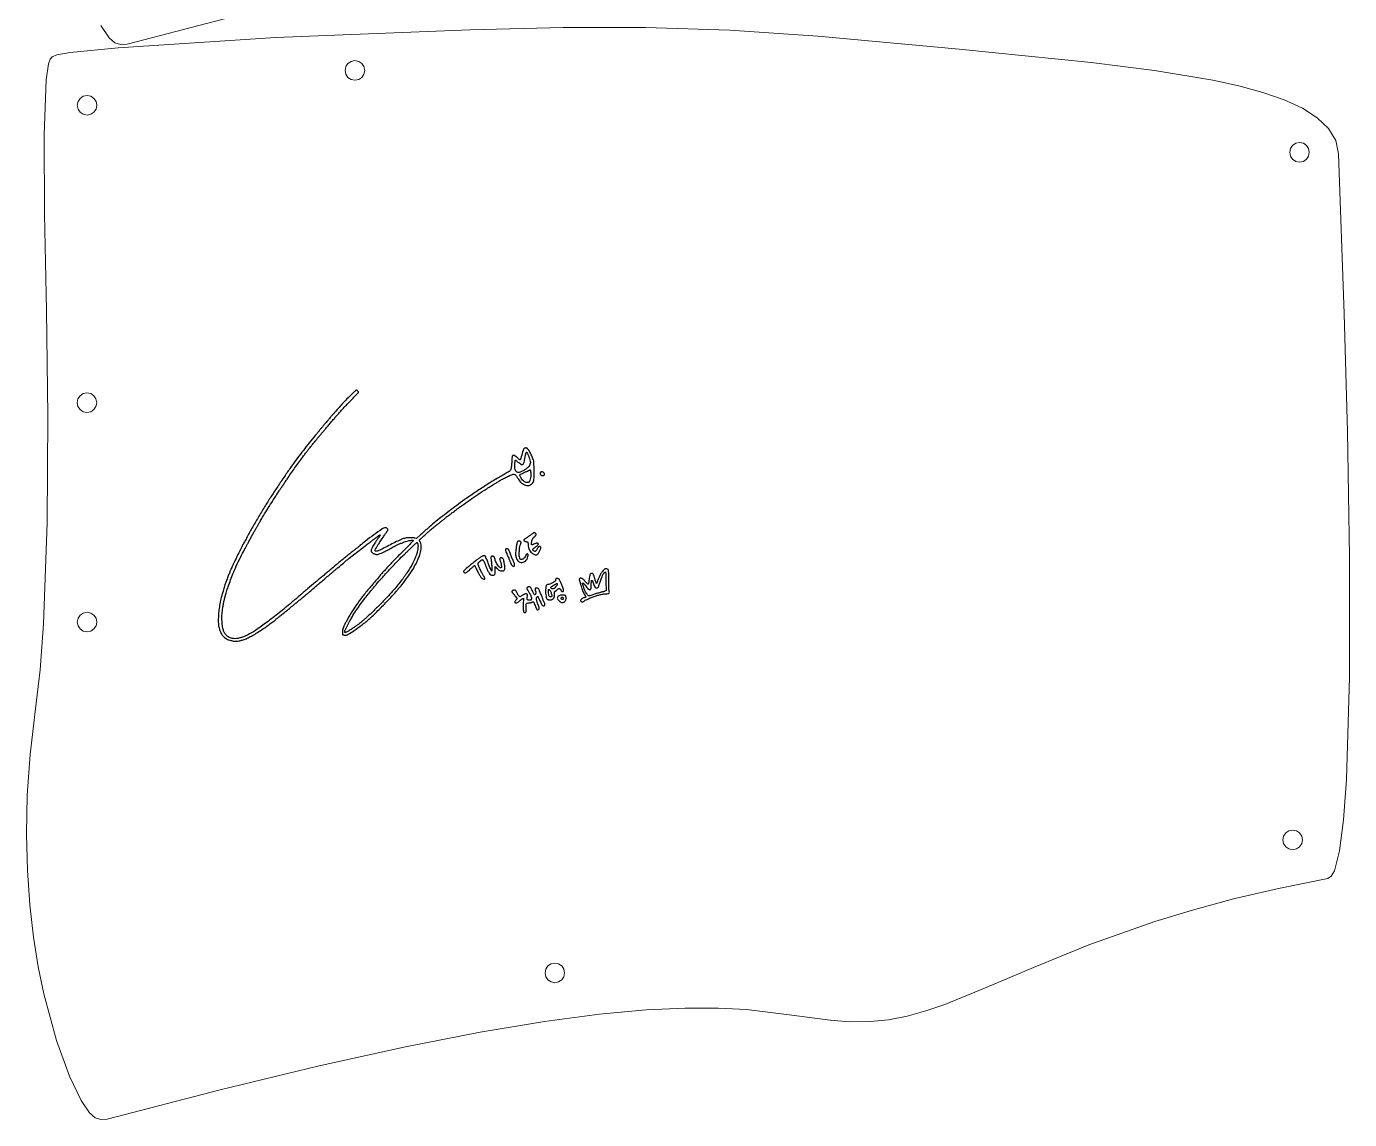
# Model space of a CAD drawing. Extents: x -219 to 329, y -29 to 491.
# Drawn here: x -28.8 to 129.5, y 232.1 to 362.9 of the extents above; entities that cross this region are included whole.
import ezdxf

# ---------------------------------------------------------------- set-up
doc = ezdxf.new("R2010")
doc.units = 0
doc.header["$MEASUREMENT"] = 0
doc.layers.get('0').update_dxf_attribs({"lineweight": 25, "true_color": 0xffffff})
doc.layers.add('Layer 1', color=7, linetype='BYLAYER', lineweight=5, true_color=0xffffff)

msp = doc.modelspace()

# ---------------------------------------------------------------- linework, layer by layer
at = {"color": 5, "true_color": 0x0000ff}
for points in [[(9.77, 318.54, 0.004495), (9.26, 318.02, 0.006115), (8.8, 317.54, 0.005534), (8.33, 317.01, 0.002839), (7.75, 316.34, -0.000094), (7.64, 316.21, -0.000046), (7.49, 316.05, -0.000045), (7.35, 315.88, -0.000066), (7.22, 315.72, 0.002058), (7.09, 315.57, 0.001431), (6.94, 315.4, 0.001443), (6.8, 315.23, 0.002982), (6.69, 315.1, -0.002163), (6.57, 314.95, -0.000525), (6.36, 314.7, -0.000538), (6.13, 314.41, -0.000536), (5.89, 314.13, 0.00417), (5.19, 313.28, 0.0035), (4.47, 312.36, 0.003519), (3.76, 311.44, 0.004387), (3.11, 310.57, 0.007785), (2.67, 309.95, 0.001735), (1.94, 308.87, 0.001876), (1.13, 307.67, 0.002433), (0.41, 306.57, 0.005765), (-0.34, 305.38, 0.004825), (-1.12, 304.1, 0.00488), (-1.86, 302.82, 0.006477), (-2.5, 301.65, -0.001253), (-2.64, 301.39, -0.001869), (-2.76, 301.17, -0.000783), (-2.87, 300.97, -0.039809), (-2.89, 300.94, 0.049856), (-2.95, 300.85, 0.000238), (-3.43, 299.88, 0.000888), (-3.87, 298.99, 0.010154), (-4.04, 298.64, -0.001344), (-4.09, 298.53, -0.000633), (-4.15, 298.39, -0.000627), (-4.22, 298.24, -0.000884), (-4.28, 298.11, 0.00786), (-4.39, 297.87, 0.003374), (-4.52, 297.54, 0.002733), (-4.69, 297.13, 0.001398), (-4.89, 296.61, 0.014538), (-5, 296.31, 0.002674), (-5.18, 295.74, 0.00303), (-5.36, 295.15, 0.008098), (-5.48, 294.73, 0.014383), (-5.66, 293.97, 0.015913), (-5.79, 293.22, 0.016453), (-5.86, 292.49, 0.018087), (-5.89, 291.78, 0.005035), (-5.88, 291.41, 0.027007), (-5.87, 291.2, 0.033283), (-5.83, 291.02, 0.010204), (-5.75, 290.75, 0.011761), (-5.64, 290.41, 0.039797), (-5.54, 290.2, 0.048655), (-5.42, 290.03, 0.02471), (-5.25, 289.84, 0.039925), (-5.02, 289.65, 0.046887), (-4.79, 289.52, 0.038988), (-4.5, 289.42, 0.017611), (-4.1, 289.32, 0.037566), (-3.84, 289.29, 0.042056), (-3.58, 289.3, 0.034347), (-3.3, 289.36, 0.015077), (-2.92, 289.47, 0.025358), (-2.45, 289.65, 0.017152), (-1.93, 289.91, 0.014959), (-1.35, 290.24, 0.009911), (-0.71, 290.65, 0.005173), (-0.21, 290.99, 0.004618), (0.3, 291.36, 0.002574), (0.76, 291.69, 0.055267), (0.88, 291.81, -0.043791), (0.9, 291.83, -0.000922), (1, 291.91, -0.002134), (1.11, 292, -0.001436), (1.25, 292.11, 0.002714), (1.52, 292.33, 0.000885), (1.93, 292.65, 0.000844), (2.39, 293.03, 0.000732), (2.88, 293.43, -0.000391), (3, 293.53, -0.000038), (3.28, 293.76, -0.000048), (3.62, 294.04, -0.000038), (3.98, 294.34, 0.001223), (4.36, 294.65, 0.001211), (4.74, 294.97, 0.001187), (5.07, 295.24, 0.004701), (5.27, 295.42, -0.001337), (5.9, 295.96, -0.002588), (6.41, 296.4, -0.002823), (6.89, 296.8, -0.001989), (7.43, 297.25, 0.00313), (7.65, 297.43, 0.001548), (7.92, 297.66, 0.001537), (8.2, 297.9, 0.002249), (8.45, 298.11, -0.003919), (9.08, 298.65, -0.007147), (9.61, 299.09, -0.004336), (10.3, 299.63, -0.000658), (11.68, 300.7, -0.00051), (11.93, 300.89, -0.000542), (12.18, 301.08, -0.000515), (12.39, 301.24, -0.002502), (12.51, 301.33, 0.001064), (12.62, 301.41, 0.000483), (12.75, 301.51, 0.000479), (12.9, 301.61, 0.000657), (13.02, 301.71, -0.003543), (13.41, 302, -0.325683), (13.47, 302, -0.412163), (13.48, 301.94, -0.004074), (13.22, 301.57, 0.012096), (12.83, 301.02, 0.026458), (12.56, 300.57, 0.030382), (12.41, 300.22, 0.216563), (12.42, 300.05, 0.066269), (12.5, 299.94, 0.049453), (12.61, 299.84, 0.046243), (12.74, 299.77, 0.041973), (12.89, 299.71, 0.022847), (13.02, 299.68, 0.058166), (13.12, 299.68, 0.051453), (13.22, 299.69, 0.014855), (13.37, 299.74, 0.02157), (13.63, 299.84, 0.011329), (13.95, 299.99, 0.008065), (14.36, 300.2, 0.002893), (14.94, 300.51, -0.005346), (15.38, 300.75, -0.015619), (15.7, 300.91, -0.015332), (16.03, 301.04, -0.004999), (16.52, 301.22, -0.0232), (16.82, 301.31, -0.028713), (17.11, 301.36, -0.027255), (17.35, 301.38, -0.204456), (17.45, 301.34, -0.40651), (17.45, 301.32, -0.00077), (17.13, 300.98, -0.004376), (16.77, 300.6, -0.002624), (16.32, 300.16, 0.001863), (15.83, 299.67, 0.001565), (15.31, 299.14, 0.001579), (14.84, 298.66, 0.004362), (14.51, 298.32, 0.004615), (14.09, 297.85, 0.005074), (13.68, 297.39, 0.003172), (13.15, 296.77, 0.000686), (12.25, 295.7, 0.008283), (11.34, 294.59, 0.014102), (10.63, 293.62, 0.015288), (10.02, 292.68, 0.012312), (9.41, 291.63, 0.008064), (9.21, 291.24, 0.026214), (9.09, 290.98, 0.034346), (9.02, 290.75, 0.023669), (8.97, 290.47, 0.03203), (8.96, 290.24, 0.135195), (8.99, 290.11, 0.187691), (9.09, 290.04, 0.073257), (9.25, 290.01, 0.129839), (9.65, 290.12, 0.018307), (10.38, 290.57, 0.018825), (11.26, 291.21, 0.012023), (12.24, 292.02, 0.017401), (12.83, 292.57, 0.003309), (13.87, 293.61, 0.002983), (14.89, 294.67, 0.022764), (15.35, 295.19, -0.004912), (15.42, 295.29, -0.003865), (15.51, 295.39, -0.003908), (15.6, 295.49, -0.009622), (15.66, 295.56, 0.028304), (16.09, 296.06, 0.00583), (16.79, 297, 0.002029), (17.51, 298.02, 0.155366), (17.57, 298.21, -0.10168), (17.58, 298.24, -0.016957), (17.6, 298.28, -0.017983), (17.63, 298.33, -0.015076), (17.66, 298.38, 0.041165), (17.82, 298.65, 0.009596), (18.04, 299.14, 0.009841), (18.24, 299.64, 0.036814), (18.33, 299.96, 0.032392), (18.39, 300.32, 0.03415), (18.4, 300.68, 0.036837), (18.36, 300.99, 0.08926), (18.27, 301.2, -0.006811), (18.23, 301.26, -0.009556), (18.2, 301.32, -0.006314), (18.18, 301.37, -0.116232), (18.17, 301.39, -0.204547), (18.18, 301.41, -0.001817), (18.28, 301.5, -0.005867), (18.41, 301.62, -0.003708), (18.55, 301.75, 0.00259), (18.72, 301.9, 0.001583), (18.92, 302.08, 0.001586), (19.12, 302.26, 0.002817), (19.28, 302.4, -0.005101), (19.53, 302.63, -0.010072), (19.74, 302.81, -0.00859), (19.97, 303, -0.002766), (20.32, 303.26, 0.004107), (20.45, 303.37, 0.002876), (20.61, 303.49, 0.002901), (20.76, 303.61, 0.006044), (20.87, 303.7, -0.006686), (20.98, 303.8, -0.003032), (21.13, 303.92, -0.003001), (21.3, 304.05, -0.004109), (21.44, 304.16, 0.000572), (21.6, 304.27, 0.000367), (21.77, 304.41, 0.000368), (21.94, 304.54, 0.000691), (22.08, 304.64, -0.00372), (23.11, 305.42, -0.005616), (24.02, 306.07, -0.005724), (24.93, 306.7, -0.004087), (25.97, 307.38, -0.00478), (26.24, 307.55, -0.000658), (26.81, 307.9, -0.000805), (27.4, 308.26, -0.002234), (27.81, 308.51, -0.014642), (28.24, 308.76, -0.010055), (28.74, 309, -0.007299), (29.21, 309.22, -0.075573), (29.42, 309.27, -0.083681), (29.56, 309.26, -0.131746), (29.67, 309.21, -0.061115), (29.79, 309.06, -0.007453), (30.01, 308.72, 0.021234), (30.18, 308.47, 0.04794), (30.33, 308.3, 0.048297), (30.51, 308.16, 0.021844), (30.77, 308.02, 0.051588), (31, 307.94, 0.07906), (31.2, 307.91, 0.083654), (31.4, 307.96, 0.065188), (31.58, 308.07, 0.078805), (31.77, 308.26, 0.098124), (31.87, 308.49, 0.047969), (31.91, 308.86, 0.006719), (31.92, 309.61, 0.003974), (31.91, 310.02, 0.00516), (31.9, 310.39, 0.003918), (31.89, 310.71, 0.045951), (31.87, 310.83, 0.036264), (31.77, 311.13, 0.010592), (31.57, 311.59, 0.009259), (31.36, 312.03, 0.059311), (31.22, 312.24, 0.023874), (31.14, 312.33, 0.060363), (31.07, 312.38, 0.073862), (31, 312.41, 0.052423), (30.92, 312.42, 0.140343), (30.76, 312.38, 0.149569), (30.64, 312.26, 0.042674), (30.54, 311.98, 0.002813), (30.31, 311.16, -0.019193), (30.29, 311.09, -0.028713), (30.27, 311.04, -0.02796), (30.24, 311, -0.256082), (30.23, 310.99, -0.169338), (30.2, 310.99, -0.005287), (30.12, 311.06, -0.009776), (30.03, 311.14, -0.006554), (29.92, 311.24, 0.017453), (29.73, 311.41, 0.057408), (29.59, 311.5, 0.08966), (29.47, 311.53, 0.102335), (29.36, 311.52, 0.202822), (29.31, 311.47, 0.074587), (29.28, 311.38, 0.027086), (29.26, 311.21, 0.002807), (29.24, 310.79, -0.006665), (29.2, 310.25, -0.035005), (29.16, 309.96, -0.067619), (29.1, 309.78, -0.107344), (28.99, 309.65, -0.027129), (28.91, 309.6, -0.002614), (28.7, 309.47, -0.003319), (28.45, 309.32, -0.002616), (28.18, 309.16, 0.000031), (27.9, 309, 0.000038), (27.64, 308.86, 0.000032), (27.42, 308.73, 0.000266), (27.33, 308.68, 0.012478), (26.4, 308.12, 0.004729), (25.13, 307.29, 0.004798), (23.85, 306.42, 0.009668), (22.86, 305.7, 0.001457), (21.14, 304.39, 0.006731), (20.16, 303.62, 0.009228), (19.35, 302.94, 0.004611), (18.34, 302.05), (17.85, 301.6), (17.65, 301.64, 0.025343), (17.55, 301.65, 0.00665), (17.38, 301.66, 0.006737), (17.19, 301.67, 0.006858), (17, 301.67, 0.043517), (16.51, 301.63, 0.050447), (16.07, 301.5, 0.02243), (15.43, 301.21, 0.002332), (13.98, 300.46, -0.006352), (13.46, 300.2, -0.033434), (13.16, 300.08, -0.075072), (12.99, 300.05, -0.316166), (12.9, 300.11, -0.186867), (12.9, 300.22, -0.026628), (13, 300.43, -0.02249), (13.16, 300.72, -0.008855), (13.42, 301.1, 0.001933), (13.57, 301.33, 0.001532), (13.74, 301.57, 0.001548), (13.89, 301.8, 0.003871), (14, 301.97, -0.002225), (14.09, 302.12, -0.002089), (14.19, 302.26, -0.002077), (14.28, 302.39, -0.007201), (14.33, 302.47, 0.021135), (14.39, 302.55, 0.071152), (14.41, 302.61, 0.104419), (14.41, 302.66, 0.082637), (14.4, 302.72, 0.097126), (14.33, 302.79, 0.072282), (14.24, 302.85, 0.07157), (14.13, 302.88, 0.091151), (14.02, 302.88, 0.092754), (13.73, 302.74, 0.003325), (12.72, 302.02, 0.006751), (11.74, 301.28, 0.018223), (11.07, 300.73, -0.015087), (11, 300.67, -0.000722), (10.78, 300.49, -0.001182), (10.51, 300.29, -0.00085), (10.22, 300.06, 0.00419), (9.85, 299.77, 0.001884), (9.38, 299.39, 0.001865), (8.89, 298.99, 0.002539), (8.45, 298.62, -0.000005), (8.03, 298.27, -0.000005), (7.61, 297.92, -0.000005), (7.24, 297.61, -0.00002), (7.02, 297.42, -0.001301), (6.83, 297.26, -0.000843), (6.62, 297.09, -0.000847), (6.41, 296.91, -0.001606), (6.24, 296.77, 0.00532), (5.73, 296.35, 0.000997), (4.8, 295.56, 0.000478), (3.82, 294.73, 0.017956), (3.61, 294.53, -0.02066), (3.58, 294.5, -0.003728), (3.51, 294.44, -0.004015), (3.43, 294.38, -0.003624), (3.34, 294.31, 0.003541), (3.25, 294.24, 0.002823), (3.16, 294.17, 0.002853), (3.07, 294.1, 0.007189), (3.01, 294.04, -0.009053), (1.58, 292.84, -0.009075), (0.11, 291.7, -0.009246), (-1.22, 290.73, -0.029561), (-2.15, 290.16, -0.016907), (-2.66, 289.91, -0.028201), (-3.12, 289.74, -0.033071), (-3.52, 289.64, -0.042986), (-3.91, 289.6, -0.037222), (-4.22, 289.62, -0.061856), (-4.47, 289.69, -0.062432), (-4.69, 289.82, -0.03869), (-4.93, 290.02, -0.016468), (-5.06, 290.17, -0.038894), (-5.16, 290.3, -0.041853), (-5.22, 290.43, -0.021991), (-5.28, 290.6, -0.044185), (-5.4, 291.15, -0.024658), (-5.45, 291.84, -0.023468), (-5.44, 292.58, -0.024697), (-5.35, 293.3, 0.000055), (-5.32, 293.47, 0.000062), (-5.29, 293.63, 0.000057), (-5.27, 293.77, 0.000344), (-5.26, 293.84, -0.016308), (-5.21, 294.07, -0.003104), (-5.11, 294.49, -0.003352), (-5, 294.92, -0.012142), (-4.92, 295.19, -0.009748), (-4.71, 295.82, -0.00439), (-4.41, 296.64, -0.004322), (-4.09, 297.45, -0.011913), (-3.85, 298, 0.005047), (-3.82, 298.08, 0.007084), (-3.79, 298.15, 0.004449), (-3.77, 298.21, 0.090498), (-3.77, 298.23, -0.116343), (-3.75, 298.28, -0.000111), (-3.23, 299.32, -0.000246), (-2.72, 300.34, -0.050327), (-2.66, 300.43, 0.041575), (-2.64, 300.47, 0.000349), (-2.47, 300.77, 0.001238), (-2.28, 301.13, 0.000797), (-2.06, 301.53, -0.001512), (-1.84, 301.96, -0.001853), (-1.62, 302.35, -0.00154), (-1.44, 302.68, -0.013302), (-1.35, 302.82, 0.005856), (-1.29, 302.93, 0.002681), (-1.2, 303.08, 0.002655), (-1.11, 303.23, 0.003661), (-1.03, 303.37, -0.00669), (-0.83, 303.73, -0.002226), (-0.52, 304.25, -0.002281), (-0.19, 304.79, -0.003572), (0.1, 305.26, -0.000572), (0.64, 306.11, -0.001977), (0.99, 306.66, -0.002931), (1.26, 307.08, -0.003543), (1.52, 307.47, 0.000776), (1.71, 307.74, 0.000308), (1.96, 308.11, 0.000305), (2.23, 308.52, 0.000383), (2.48, 308.89, -0.003659), (2.91, 309.51, -0.003197), (3.36, 310.15, -0.003118), (3.83, 310.81, -0.00303), (4.31, 311.46, 0.00052), (4.43, 311.61, 0.000428), (4.55, 311.78, 0.000432), (4.66, 311.93, 0.001152), (4.74, 312.03, -0.008489), (4.82, 312.15, -0.002626), (4.96, 312.31, -0.002626), (5.1, 312.49, -0.002885), (5.25, 312.67, 0.002515), (5.4, 312.84, 0.001988), (5.56, 313.04, 0.00201), (5.7, 313.22, 0.005001), (5.81, 313.36, -0.003998), (5.9, 313.47, -0.003756), (5.99, 313.58, -0.003737), (6.07, 313.69, -0.012929), (6.13, 313.75, 0.009341), (6.19, 313.81, 0.003272), (6.26, 313.9, 0.003247), (6.34, 314, 0.003792), (6.42, 314.09, -0.003879), (6.51, 314.2, -0.002125), (6.61, 314.32, -0.002118), (6.72, 314.45, -0.003379), (6.81, 314.56, 0.002832), (6.92, 314.68, 0.00092), (7.07, 314.86, 0.000917), (7.25, 315.07, 0.001032), (7.41, 315.27, -0.002604), (7.58, 315.47, -0.001814), (7.78, 315.7, -0.001829), (7.97, 315.92, -0.003789), (8.12, 316.09, 0.003242), (8.27, 316.25, 0.001837), (8.45, 316.45, 0.001834), (8.62, 316.65, 0.003019), (8.77, 316.83, -0.01196), (8.95, 317.03, -0.002805), (9.26, 317.37, -0.002889), (9.63, 317.75, -0.002836), (10, 318.13, 0.001959), (10.35, 318.49, 0.003164), (10.64, 318.8, 0.000573), (10.9, 319.07, 0.191236), (10.91, 319.09, 0.192031), (10.89, 319.14, 0.014779), (10.78, 319.24, 0.015389), (10.68, 319.34, 0.174552), (10.62, 319.36, 0.192096), (10.6, 319.35, 0.000716), (10.36, 319.12, 0.00355), (10.08, 318.85, 0.002206)], [(31.17, 311.64, -0.018743), (31.3, 311.32, -0.02062), (31.4, 310.99, -0.019147), (31.47, 310.71, -0.117407), (31.46, 310.57, -0.076493), (31.36, 310.33, -0.049274), (31.17, 310.1, -0.042956), (30.91, 309.89, -0.031045), (30.59, 309.69, -0.030933), (30.23, 309.52, -0.114963), (29.98, 309.49, -0.17351), (29.8, 309.57, -0.095013), (29.67, 309.77, -0.03249), (29.62, 309.9, -0.047757), (29.59, 310.02, -0.032586), (29.59, 310.17, -0.007674), (29.6, 310.42, -0.003289), (29.63, 310.82, -0.08117), (29.66, 310.93, -0.432801), (29.71, 310.95, -0.071181), (29.8, 310.88, 0.025942), (29.98, 310.74, 0.017666), (30.19, 310.59, 0.013304), (30.4, 310.46, 0.131275), (30.49, 310.43, 0.16657), (30.59, 310.47, 0.11862), (30.66, 310.55, 0.054916), (30.71, 310.72, 0.010593), (30.78, 311.04, -0.005613), (30.85, 311.43, -0.016211), (30.91, 311.69, -0.014484), (30.97, 311.88, -0.322834), (31.01, 311.91, -0.248967), (31.03, 311.9, -0.01309), (31.07, 311.83, -0.018113), (31.12, 311.74, -0.011943)], [(31.52, 309.24, -0.034244), (31.49, 308.83, -0.070775), (31.4, 308.53, -0.105763), (31.27, 308.34, -0.185041), (31.09, 308.27, -0.115658), (30.88, 308.32, -0.060163), (30.65, 308.47, -0.053268), (30.44, 308.69, -0.046341), (30.27, 308.96, -0.047518), (30.21, 309.11, -0.214147), (30.22, 309.2, -0.137792), (30.3, 309.28, -0.016484), (30.53, 309.38, 0.007322), (30.65, 309.44, 0.003487), (30.81, 309.51, 0.003456), (30.97, 309.59, 0.004903), (31.12, 309.66, -0.004069), (31.33, 309.76, -0.066062), (31.4, 309.79, -0.239528), (31.45, 309.78, -0.113997), (31.48, 309.73, -0.063742), (31.49, 309.67, -0.009075), (31.5, 309.54, -0.010203), (31.51, 309.4, -0.00854)], [(32.69, 309.51, 0.228613), (32.62, 309.4, 0.174541), (32.65, 309.26, 0.135788), (32.78, 309.14, 0.144258), (32.95, 309.11, 0.078686), (33.07, 309.14, 0.160613), (33.14, 309.21, 0.169547), (33.16, 309.3, 0.089645), (33.12, 309.41, 0.113459), (33.04, 309.5, 0.094438), (32.93, 309.55, 0.092118), (32.81, 309.55, 0.101231)], [(17.99, 300.91, -0.073943), (18.02, 300.69, -0.024744), (17.99, 300.35, -0.024085), (17.92, 299.99, -0.025842), (17.82, 299.63, -0.038272), (17.41, 298.68, -0.023417), (16.79, 297.63, -0.020575), (15.98, 296.49, -0.014475), (14.98, 295.28, -0.011259), (14.32, 294.55, -0.004985), (13.4, 293.61, -0.004913), (12.48, 292.71, -0.013503), (11.81, 292.09, -0.00117), (11.51, 291.83, -0.00173), (11.24, 291.6, -0.00077), (11.01, 291.41, -0.034138), (10.96, 291.37, 0.012369), (10.92, 291.34, 0.001192), (10.81, 291.26, 0.001516), (10.68, 291.17, 0.001197), (10.54, 291.07, -0.009049), (10.18, 290.82, -0.010493), (9.83, 290.6, -0.009174), (9.53, 290.42, -0.06701), (9.38, 290.36, -0.023532), (9.3, 290.34, -0.179791), (9.27, 290.35, -0.219733), (9.25, 290.38, -0.036477), (9.25, 290.44, -0.114347), (9.29, 290.6, -0.003113), (9.62, 291.26, -0.007172), (9.96, 291.91, -0.017046), (10.23, 292.38, -0.008794), (10.71, 293.11, -0.006857), (11.25, 293.88, -0.006983), (11.8, 294.61, -0.01172), (12.28, 295.21, 0.000435), (12.47, 295.43, 0.000332), (12.68, 295.68, 0.000336), (12.88, 295.91, 0.00079), (13.02, 296.09, -0.009264), (13.68, 296.85, -0.004191), (14.58, 297.83, -0.00419), (15.49, 298.8, -0.009312), (16.2, 299.51, 0.000836), (16.42, 299.73, 0.00042), (16.71, 300, 0.000417), (17, 300.29, 0.000618), (17.25, 300.53, -0.004803), (17.47, 300.75, -0.007404), (17.67, 300.93, -0.003057), (17.84, 301.08, -0.181069), (17.88, 301.1, -0.219077), (17.91, 301.09, -0.044277), (17.94, 301.04, -0.039202), (17.97, 300.98, -0.027849)], [(29.93, 301.22, 0.151519), (29.86, 301.08, 0.00747), (29.78, 300.59, 0.013063), (29.72, 300.09, 0.030632), (29.7, 299.72, 0.047896), (29.75, 299.32, 0.086222), (29.87, 299.02, 0.108063), (30.06, 298.82, 0.114511), (30.32, 298.73, 0.107253), (30.6, 298.75, 0.096697), (30.87, 298.89, 0.093246), (31.07, 299.13, 0.091513), (31.17, 299.42, 0.036352), (31.19, 299.67, 0.373906), (31.12, 299.74, 0.278706), (31.02, 299.7, 0.028211), (30.87, 299.47, -0.028167), (30.75, 299.28, -0.064455), (30.64, 299.16, -0.084644), (30.52, 299.1, -0.087502), (30.39, 299.07, -0.058562), (30.32, 299.08, -0.118382), (30.27, 299.11, -0.091462), (30.23, 299.16, -0.025709), (30.19, 299.25, -0.091679), (30.13, 299.51, -0.01996), (30.14, 299.97, -0.021386), (30.18, 300.45, -0.06135), (30.26, 300.77, 0.011883), (30.33, 300.96, 0.069078), (30.35, 301.06, 0.12702), (30.34, 301.14, 0.083929), (30.29, 301.21, 0.107413), (30.21, 301.26, 0.085007), (30.11, 301.28, 0.086172), (30.01, 301.26, 0.115442)], [(31.58, 302.06, -0.008515), (31.45, 301.96, -0.005662), (31.29, 301.85, -0.0057), (31.13, 301.75, -0.01108), (31, 301.67, 0.013146), (30.89, 301.6, 0.01693), (30.8, 301.53, 0.014801), (30.72, 301.47, 0.124328), (30.7, 301.44, 0.196823), (30.7, 301.36, 0.124699), (30.75, 301.29, 0.08483), (30.85, 301.24, 0.04798), (30.99, 301.2), (31.18, 301.18), (31.2, 300.81, 0.032014), (31.24, 300.51, 0.062622), (31.31, 300.28, 0.063576), (31.44, 300.08, 0.033966), (31.64, 299.87, 0.037863), (31.8, 299.74, 0.058701), (31.96, 299.66, 0.070029), (32.1, 299.63, 0.095827), (32.24, 299.65, 0.167139), (32.39, 299.76, 0.032994), (32.57, 300.07, 0.0316), (32.71, 300.39, 0.211613), (32.7, 300.56, 0.166138), (32.62, 300.63, 0.225726), (32.53, 300.63, 0.111445), (32.41, 300.54, 0.03297), (32.29, 300.35, -0.030984), (32.15, 300.15, -0.123916), (32.04, 300.05, -0.220181), (31.93, 300.06, -0.119089), (31.83, 300.14, -0.013549), (31.79, 300.18, -0.016889), (31.77, 300.23, -0.01524), (31.75, 300.26, -0.111218), (31.74, 300.28, -0.224743), (31.75, 300.3, -0.004288), (31.84, 300.38, -0.009512), (31.95, 300.47, -0.006118), (32.09, 300.57, 0.019134), (32.32, 300.76, 0.098237), (32.42, 300.88, 0.286567), (32.41, 300.97, 0.170203), (32.32, 301.03, 0.085305), (32.25, 301.04, 0.036208), (32.17, 301.02, 0.029888), (32.06, 300.99, 0.017641), (31.94, 300.94, -0.006311), (31.84, 300.9, -0.00851), (31.75, 300.86, -0.006134), (31.67, 300.83, -0.086595), (31.64, 300.82, -0.34899), (31.62, 300.84, -0.040495), (31.61, 300.89, -0.030475), (31.61, 300.98, -0.012021), (31.62, 301.1, -0.045673), (31.66, 301.31, -0.048276), (31.74, 301.52, -0.047788), (31.86, 301.7, -0.043103), (32.02, 301.86, 0.030243), (32.07, 301.92, 0.032527), (32.11, 301.98, 0.034442), (32.15, 302.03, 0.114057), (32.15, 302.07, 0.159398), (32.13, 302.13, 0.045056), (32.07, 302.21, 0.045292), (31.98, 302.27, 0.145355), (31.92, 302.29, 0.148787), (31.89, 302.29, 0.003474), (31.8, 302.23, 0.007397), (31.7, 302.15, 0.004913)], [(25.44, 299.3, 0.010678), (25.15, 299.09, 0.003919), (24.77, 298.79, 0.003519), (24.31, 298.42, 0.002486), (23.8, 298, 0.011929), (23.69, 297.9, 0.01466), (23.59, 297.81, 0.013117), (23.51, 297.72, 0.095313), (23.48, 297.68, 0.169721), (23.48, 297.6, 0.118111), (23.53, 297.53, 0.100138), (23.61, 297.48, 0.092107), (23.7, 297.46, 0.160323), (23.75, 297.48, 0.007553), (23.9, 297.59, 0.011798), (24.07, 297.73, 0.008151), (24.25, 297.9, -0.004428), (24.44, 298.07, -0.006812), (24.6, 298.21, -0.002746), (24.74, 298.33, -0.168394), (24.77, 298.34, -0.275888), (24.8, 298.32, -0.003659), (24.89, 298.16, -0.009213), (24.99, 297.96, -0.005771), (25.11, 297.72, 0.016099), (25.34, 297.27, 0.042309), (25.55, 296.97, 0.063174), (25.73, 296.79, 0.162103), (25.91, 296.73, 0.114471), (26, 296.75, 0.319438), (26.03, 296.81, 0.104477), (25.99, 296.91, 0.012216), (25.86, 297.13, -0.028026), (25.69, 297.42, -0.011279), (25.48, 297.84, -0.010109), (25.3, 298.25, -0.051061), (25.23, 298.49, -0.03635), (25.22, 298.6, -0.123085), (25.23, 298.66, -0.088561), (25.28, 298.73, -0.013594), (25.39, 298.84, -0.007391), (25.59, 299, -0.081017), (25.68, 299.05, -0.217555), (25.74, 299.05, -0.09874), (25.81, 298.99, -0.054903), (25.85, 298.93, -0.0066), (25.92, 298.78, -0.007792), (26, 298.6, -0.006336), (26.08, 298.4, 0.009914), (26.35, 297.76, 0.048221), (26.54, 297.43, 0.095886), (26.72, 297.25, 0.145431), (26.93, 297.19, 0.071246), (27.11, 297.21, 0.199518), (27.2, 297.29, 0.113661), (27.24, 297.44, 0.016774), (27.25, 297.77), (27.24, 298.22), (27.41, 298.05, 0.006643), (27.48, 297.99, 0.00496), (27.57, 297.91, 0.005015), (27.65, 297.84, 0.011378), (27.71, 297.79, 0.112577), (27.9, 297.71, 0.090262), (28.13, 297.71, 0.101591), (28.32, 297.78, 0.191134), (28.41, 297.91, 0.092637), (28.42, 298.08, 0.007467), (28.36, 298.54, 0.007296), (28.28, 298.99, 0.096525), (28.22, 299.15, 0.104975), (28.15, 299.22, 0.07915), (28.05, 299.26, 0.080384), (27.95, 299.27, 0.115078), (27.86, 299.25, 0.1211), (27.81, 299.2, 0.155547), (27.79, 299.14, 0.078074), (27.81, 299.05, 0.014883), (27.87, 298.88, -0.028814), (27.91, 298.79, -0.013706), (27.94, 298.66, -0.013535), (27.97, 298.52, -0.018694), (27.99, 298.4, -0.008752), (28.01, 298.24, -0.052993), (28, 298.16, -0.119278), (27.99, 298.11, -0.149521), (27.95, 298.08, -0.109096), (27.91, 298.07, -0.060814), (27.87, 298.08, -0.054951), (27.82, 298.1, -0.051236), (27.78, 298.13, -0.053718), (27.65, 298.28, -0.02101), (27.5, 298.52, -0.021185), (27.36, 298.77, -0.037538), (27.27, 298.99, 0.005786), (27.24, 299.1, 0.006235), (27.2, 299.21, 0.005919), (27.17, 299.3, 0.029486), (27.14, 299.35, 0.127583), (27.08, 299.42, 0.09101), (26.97, 299.46, 0.094772), (26.86, 299.47, 0.155283), (26.78, 299.42, 0.104983), (26.75, 299.37, 0.084175), (26.73, 299.3, 0.040668), (26.74, 299.2, 0.00659), (26.77, 299, -0.01638), (26.82, 298.59, -0.011377), (26.85, 298.12, -0.00554), (26.87, 297.69, -0.671547), (26.83, 297.67, -0.101508), (26.77, 297.76, -0.002249), (26.58, 298.21, -0.005282), (26.41, 298.65, -0.022683), (26.32, 298.92, 0.02301), (26.29, 299, 0.023198), (26.26, 299.07, 0.023771), (26.23, 299.13, 0.080906), (26.2, 299.17, -0.087088), (26.17, 299.2, -0.043474), (26.15, 299.24, -0.041402), (26.13, 299.3, -0.04786), (26.13, 299.35, 0.085826), (26.11, 299.44, 0.149815), (26.07, 299.49, 0.117048), (26, 299.52, 0.041881), (25.88, 299.53, 0.108759), (25.82, 299.52, 0.014771), (25.71, 299.46, 0.016434), (25.57, 299.39, 0.013194)], [(28.51, 300.33, 0.191703), (28.48, 300.26, 0.063136), (28.49, 300.16, 0.040376), (28.54, 300, 0.013905), (28.63, 299.79, -0.006109), (28.7, 299.64, -0.003179), (28.78, 299.45, -0.00316), (28.87, 299.25, -0.004816), (28.94, 299.07, 0.002864), (29, 298.92, 0.00397), (29.05, 298.78, 0.002494), (29.1, 298.67, 0.049155), (29.12, 298.64, -0.049529), (29.13, 298.61, -0.014419), (29.15, 298.57, -0.01434), (29.17, 298.52, -0.014883), (29.18, 298.47, 0.11406), (29.23, 298.38, 0.077158), (29.31, 298.3, 0.080885), (29.42, 298.26, 0.155843), (29.51, 298.26, 0.221534), (29.56, 298.31, 0.064828), (29.58, 298.42, 0.059859), (29.57, 298.54, 0.083668), (29.54, 298.65, -0.023625), (29.44, 298.85, -0.003417), (29.26, 299.28, -0.003669), (29.08, 299.71, -0.0195), (29, 299.95, 0.014389), (28.96, 300.05, 0.014818), (28.92, 300.15, 0.014697), (28.88, 300.23, 0.059077), (28.85, 300.28, 0.122489), (28.78, 300.33, 0.057534), (28.68, 300.36, 0.058309), (28.57, 300.36, 0.175605)], [(40.18, 297.76, 0.043441), (40.01, 297.54, 0.020043), (39.82, 297.23, 0.019309), (39.65, 296.88, 0.021691), (39.51, 296.53, -0.007258), (39.47, 296.41, -0.011583), (39.43, 296.31, -0.005525), (39.39, 296.23, -0.293332), (39.38, 296.22, -0.30772), (39.36, 296.23, -0.004486), (39.33, 296.33, -0.010462), (39.29, 296.44, -0.006492), (39.24, 296.58, 0.000108), (39.2, 296.73, 0.000107), (39.16, 296.87, 0.000105), (39.12, 297, 0.000424), (39.09, 297.08, 0.048445), (39.04, 297.2, 0.05011), (38.97, 297.32, 0.055714), (38.89, 297.39, 0.166605), (38.82, 297.42, 0.142807), (38.71, 297.39, 0.13394), (38.63, 297.3, 0.067053), (38.57, 297.14, 0.014238), (38.52, 296.84, -0.002229), (38.46, 296.45, -0.016725), (38.43, 296.26, -0.031259), (38.4, 296.16, -0.315905), (38.36, 296.13, -0.174532), (38.34, 296.14, -0.011209), (38.28, 296.19, -0.015315), (38.22, 296.25, -0.010743), (38.15, 296.33, 0.014286), (37.85, 296.64, 0.058762), (37.64, 296.8, 0.124403), (37.49, 296.85, 0.212787), (37.36, 296.8, 0.091582), (37.33, 296.75, 0.121637), (37.31, 296.69, 0.054101), (37.33, 296.61, 0.006541), (37.39, 296.42, -0.003621), (37.43, 296.27, -0.001935), (37.48, 296.09, -0.001926), (37.54, 295.91, -0.003006), (37.58, 295.75, 0.013958), (37.66, 295.49, 0.019753), (37.75, 295.26, 0.020204), (37.85, 295.05, 0.015673), (37.97, 294.82, -0.011125), (38.02, 294.75, -0.013854), (38.05, 294.67, -0.012135), (38.08, 294.61, -0.095211), (38.09, 294.58, -0.259453), (38.07, 294.56, -0.027431), (38.02, 294.53, -0.028378), (37.94, 294.5, -0.018884), (37.85, 294.47, 0.051297), (37.66, 294.39, 0.08396), (37.53, 294.29, 0.13005), (37.47, 294.18, 0.238059), (37.49, 294.09, 0.156224), (37.57, 294.03, 0.075289), (37.71, 294.02, 0.072996), (37.84, 294.04, 0.12233), (37.94, 294.11, -0.078929), (38.04, 294.19, -0.016283), (38.26, 294.3, -0.013207), (38.56, 294.43, -0.005148), (38.98, 294.6, -0.013672), (39.44, 294.76, -0.017712), (39.86, 294.88, -0.019745), (40.24, 294.96, -0.040596), (40.53, 294.98, 0.028459), (40.77, 294.99, 0.166417), (40.88, 295.05, 0.210729), (40.92, 295.15, 0.048565), (40.89, 295.33, -0.045527), (40.87, 295.45, -0.003253), (40.86, 295.79, -0.004555), (40.85, 296.19, -0.003423), (40.85, 296.64, 0.003759), (40.84, 297.49, 0.05336), (40.8, 297.79, 0.192863), (40.71, 297.92, 0.145886), (40.54, 297.97, 0.051786), (40.44, 297.96, 0.079533), (40.37, 297.93, 0.0579), (40.29, 297.87, 0.016306)], [(34.5, 296.73, 0.034982), (34.48, 296.69, 0.023185), (34.47, 296.64, 0.023361), (34.46, 296.59, 0.041367), (34.45, 296.55, -0.257694), (34.4, 296.45, -0.01661), (34.1, 296.28, -0.022414), (33.79, 296.13, -0.101823), (33.59, 296.08, 0.116389), (33.45, 296.05, 0.170435), (33.37, 295.96, 0.082514), (33.32, 295.79, 0.014205), (33.29, 295.44, 0.025752), (33.29, 295.06, 0.034295), (33.34, 294.71, 0.037764), (33.41, 294.44, 0.149672), (33.52, 294.3, 0.084263), (33.56, 294.28, 0.025148), (33.64, 294.26, 0.024441), (33.73, 294.25, 0.024204), (33.82, 294.25, 0.026186), (33.94, 294.25, 0.060825), (34.02, 294.27, 0.063961), (34.1, 294.31, 0.031635), (34.19, 294.38, 0.032589), (34.28, 294.47, 0.101631), (34.32, 294.54, 0.067432), (34.34, 294.64, 0.00908), (34.34, 294.86), (34.34, 295.2), (34.59, 295.41, -0.017127), (34.7, 295.5, -0.024949), (34.8, 295.56, -0.025529), (34.88, 295.61, -0.148535), (34.93, 295.62, -0.128362), (34.97, 295.6, -0.035949), (35.02, 295.55, -0.03374), (35.07, 295.49, -0.029894), (35.12, 295.42, 0.024698), (35.17, 295.33, 0.063046), (35.22, 295.28, 0.086918), (35.27, 295.24, 0.091356), (35.33, 295.23, 0.320247), (35.42, 295.3, 0.121996), (35.44, 295.47, 0.056805), (35.36, 295.74, 0.019444), (35.19, 296.12, -0.003271), (35.1, 296.31, -0.004914), (35.03, 296.47, -0.002119), (34.97, 296.61, -0.104889), (34.96, 296.64, 0.216427), (34.94, 296.69, 0.044239), (34.85, 296.75, 0.045603), (34.74, 296.8, 0.09002), (34.65, 296.82, 0.076383), (34.61, 296.81, 0.057116), (34.57, 296.79, 0.057389), (34.53, 296.77, 0.079401)], [(34.68, 296.08, -0.163401), (34.65, 295.97, -0.027269), (34.49, 295.79, -0.02938), (34.32, 295.62, -0.113099), (34.19, 295.56, -0.04665), (34.12, 295.55, -0.098561), (34.07, 295.55, -0.096325), (34.03, 295.58, -0.043148), (33.98, 295.63, -0.030739), (33.95, 295.68, -0.083736), (33.93, 295.72, -0.126404), (33.93, 295.75, -0.127186), (33.95, 295.78, -0.057179), (34.06, 295.87, -0.007354), (34.32, 296.03, -0.002872), (34.6, 296.19, -0.255455), (34.65, 296.19, -0.149427), (34.66, 296.18, -0.046316), (34.67, 296.15, -0.041653), (34.68, 296.12, -0.035373)], [(40.51, 296.44), (40.53, 295.31), (40.38, 295.27, -0.008565), (40.3, 295.24, -0.003345), (40.2, 295.22, -0.00331), (40.08, 295.19, -0.00411), (39.97, 295.16, 0.016538), (39.84, 295.13, 0.004393), (39.63, 295.06, 0.004451), (39.39, 294.99, 0.004571), (39.15, 294.91, -0.005326), (38.93, 294.83, -0.007112), (38.72, 294.76, -0.005158), (38.55, 294.71, -0.07043), (38.49, 294.71, -0.199174), (38.38, 294.75, -0.037137), (38.25, 294.91, -0.032246), (38.11, 295.14, -0.018307), (37.96, 295.44, -0.018518), (37.85, 295.7, -0.021012), (37.77, 295.96, -0.01498), (37.72, 296.19, -0.252504), (37.74, 296.26, -0.400109), (37.78, 296.26, -0.021865), (37.89, 296.15, -0.022274), (38.02, 295.99, -0.010027), (38.18, 295.77, 0.026211), (38.25, 295.69, 0.02114), (38.32, 295.61, 0.021627), (38.4, 295.55, 0.050172), (38.46, 295.51, 0.015937), (38.55, 295.47, 0.105048), (38.59, 295.46, 0.151486), (38.63, 295.47, 0.044749), (38.68, 295.51, 0.118329), (38.72, 295.57, 0.045615), (38.74, 295.67, 0.026504), (38.75, 295.82, 0.006246), (38.75, 296.07, -0.006405), (38.76, 296.3, -0.021716), (38.77, 296.45, -0.027773), (38.78, 296.55, -0.260604), (38.81, 296.58, -0.145461), (38.84, 296.58, -0.102203), (38.86, 296.57, -0.085578), (38.88, 296.54, -0.067107), (38.9, 296.51, 0.013205), (38.98, 296.28, 0.010761), (39.07, 296.03, 0.007614), (39.17, 295.81, 0.089341), (39.22, 295.74, 0.111143), (39.3, 295.69, 0.09508), (39.4, 295.67, 0.09414), (39.49, 295.7, 0.106266), (39.57, 295.75, 0.081016), (39.61, 295.81, 0.007051), (39.68, 295.97, 0.009122), (39.75, 296.17, 0.006963), (39.83, 296.38, -0.005563), (39.99, 296.86, -0.020216), (40.11, 297.16, -0.031951), (40.21, 297.36, -0.068377), (40.32, 297.49, -0.014269), (40.37, 297.53, -0.023211), (40.42, 297.56, -0.019529), (40.45, 297.59, -0.338285), (40.47, 297.59, -0.188662), (40.47, 297.57, -0.000332), (40.49, 297.24, -0.002386), (40.5, 296.87, -0.001467)], [(31.13, 295.76, 0.12745), (31.07, 295.7, 0.136502), (31.05, 295.63, 0.105998), (31.08, 295.53, 0.056459), (31.14, 295.44, -0.02973), (31.18, 295.37, -0.005758), (31.25, 295.25, -0.006105), (31.34, 295.1, -0.005606), (31.42, 294.95, -0.0106), (31.51, 294.76, -0.030304), (31.56, 294.62, -0.042916), (31.59, 294.51, -0.055818), (31.59, 294.4, -0.022381), (31.58, 294.29, -0.175685), (31.55, 294.24, -0.146593), (31.5, 294.22, -0.014158), (31.37, 294.21, -0.046699), (31.19, 294.21, -0.213074), (31.1, 294.27, -0.175023), (31.07, 294.38, -0.030238), (31.1, 294.6, 0.008718), (31.13, 294.75, 0.065417), (31.13, 294.83, 0.132839), (31.11, 294.88, 0.080092), (31.07, 294.92, 0.141182), (30.96, 294.96, 0.08289), (30.83, 294.95, 0.057102), (30.67, 294.88, 0.024383), (30.47, 294.76), (30.22, 294.6), (30.1, 294.71, -0.047036), (30.05, 294.77, -0.015), (29.98, 294.87, -0.014822), (29.91, 294.99, -0.01601), (29.85, 295.11, 0.009259), (29.76, 295.29, 0.085013), (29.71, 295.36, 0.144943), (29.65, 295.39, 0.043395), (29.54, 295.39, 0.047015), (29.42, 295.38, 0.082045), (29.33, 295.35, 0.110547), (29.28, 295.3, 0.15498), (29.26, 295.23, 0.139875), (29.27, 295.18, 0.019032), (29.34, 295.09, 0.011816), (29.45, 294.94, 0.001941), (29.68, 294.65), (29.9, 294.38), (29.74, 294.22, 0.025771), (29.63, 294.1, 0.101597), (29.59, 294.01, 0.213572), (29.6, 293.95, 0.1614), (29.65, 293.91, 0.077446), (29.76, 293.88, 0.098564), (29.86, 293.9, 0.06758), (29.97, 293.95, 0.019864), (30.13, 294.07, -0.005112), (30.23, 294.15, -0.004634), (30.34, 294.24, -0.004642), (30.44, 294.31, -0.014804), (30.5, 294.35), (30.63, 294.43), (30.62, 293.63, 0.004817), (30.62, 293.04, 0.062879), (30.65, 292.83, 0.259773), (30.73, 292.75, 0.159848), (30.85, 292.75), (30.98, 292.8), (30.97, 293.29, -0.01274), (30.96, 293.65, -0.129231), (31, 293.79, -0.217582), (31.1, 293.86, -0.045185), (31.31, 293.88, 0.033084), (31.39, 293.88, 0.022475), (31.48, 293.9, 0.022699), (31.56, 293.92, 0.041552), (31.62, 293.95, -0.048795), (31.74, 293.99, -0.183232), (31.81, 293.99, -0.166119), (31.87, 293.93, -0.038601), (31.93, 293.81, 0.019542), (32.02, 293.55, 0.018941), (32.14, 293.3, 0.011595), (32.25, 293.08, 0.269164), (32.31, 293.05, 0.139161), (32.44, 293.09, 0.195922), (32.52, 293.19, 0.128695), (32.51, 293.34, 0.050668), (32.44, 293.55, -0.021742), (32.4, 293.63, -0.007557), (32.35, 293.76, -0.00749), (32.29, 293.91, -0.008654), (32.25, 294.05, -0.0073), (32.19, 294.25, -0.051559), (32.18, 294.35, -0.088879), (32.19, 294.43, -0.044103), (32.22, 294.52, -0.033714), (32.26, 294.58, -0.0478), (32.29, 294.62, -0.058089), (32.33, 294.64, -0.217254), (32.35, 294.65, -0.191539), (32.38, 294.62, -0.006355), (32.45, 294.49, -0.011269), (32.53, 294.32, -0.007513), (32.61, 294.13, 0.007935), (32.72, 293.88, 0.025583), (32.8, 293.72, 0.038876), (32.88, 293.62, 0.094461), (32.95, 293.56, 0.02083), (33.02, 293.52, 0.121102), (33.06, 293.51, 0.147804), (33.1, 293.52, 0.036148), (33.15, 293.57, 0.121747), (33.2, 293.64, 0.142939), (33.2, 293.72, 0.025271), (33.15, 293.87, 0.000566), (32.88, 294.57, 0.004103), (32.79, 294.79, 0.003569), (32.69, 295.02, 0.003592), (32.6, 295.23, 0.010564), (32.54, 295.37, 0.012564), (32.46, 295.52, 0.062991), (32.4, 295.6, 0.105745), (32.34, 295.64, 0.072795), (32.26, 295.66, 0.084163), (32.13, 295.65, 0.221408), (32.05, 295.59, 0.160907), (32.03, 295.48, 0.042397), (32.08, 295.3, -0.010871), (32.13, 295.16, -0.070443), (32.14, 295.09, -0.108418), (32.13, 295.03, -0.04214), (32.09, 294.96, -0.020902), (32.06, 294.91, -0.027537), (32.03, 294.88, -0.027238), (32, 294.85, -0.173747), (31.98, 294.84, -0.267572), (31.96, 294.85, -0.003872), (31.88, 294.98, -0.009427), (31.8, 295.13, -0.005931), (31.71, 295.31, 0.00521), (31.58, 295.6, 0.044525), (31.5, 295.71, 0.106562), (31.43, 295.77, 0.104835), (31.35, 295.8, 0.034085), (31.29, 295.8, 0.027989), (31.23, 295.79, 0.028859), (31.17, 295.78, 0.064065)], [(33.75, 295.45, -0.132109), (33.81, 295.38, -0.016984), (33.9, 295.21, -0.020992), (33.97, 295.01, -0.0364), (34.02, 294.84, -0.02649), (34.03, 294.76, -0.063747), (34.02, 294.7, -0.085669), (34.01, 294.65, -0.089619), (33.98, 294.62, -0.228473), (33.85, 294.59, -0.209731), (33.73, 294.67, -0.095943), (33.66, 294.88, -0.03585), (33.63, 295.2, -0.009653), (33.63, 295.39, -0.106383), (33.65, 295.46, -0.340158), (33.69, 295.48, -0.09403)], [(35.01, 294.77, 0.045013), (34.79, 294.65, 0.167347), (34.7, 294.53, 0.194039), (34.71, 294.38, 0.063261), (34.83, 294.21, 0.024649), (34.96, 294.07, 0.05679), (35.07, 293.99, 0.070746), (35.18, 293.94, 0.0617), (35.3, 293.93, 0.058749), (35.41, 293.94, 0.082211), (35.5, 293.98, 0.070025), (35.58, 294.04, 0.031529), (35.66, 294.15, 0.101029), (35.72, 294.28, 0.044218), (35.74, 294.47, 0.042901), (35.73, 294.65, 0.184689), (35.68, 294.75, 0.126442), (35.56, 294.8, 0.037773), (35.37, 294.82, 0.038509), (35.16, 294.82, 0.07716)], [(35.37, 294.53, -0.191591), (35.41, 294.47, -0.116477), (35.41, 294.38, -0.122978), (35.37, 294.3, -0.219997), (35.31, 294.27, -0.132715), (35.24, 294.29, -0.112211), (35.18, 294.34, -0.111617), (35.15, 294.42, -0.130184), (35.16, 294.49, -0.115096), (35.19, 294.54, -0.146092), (35.24, 294.56, -0.119659), (35.3, 294.56, -0.063668)]]:
    msp.add_lwpolyline(points, format="xyb", close=True, dxfattribs=at)
at = {"layer": 'Layer 1'}
for p, q in [((-3.31, 364.27), (-16.81, 360.76)), ((-18.94, 361.51), (-19.93, 362.97)), ((35.41, 362.72), (24.2, 362.47)), ((45.26, 362.75), (35.41, 362.72)), ((55.35, 362.4), (45.26, 362.75)), ((-18.28, 360.91), (-18.94, 361.51)), ((0.98, 361.53), (-17.87, 360.32)), ((24.2, 362.47), (0.98, 361.53)), ((65.89, 361.69), (55.35, 362.4)), ((82.8, 360.13), (65.89, 361.69)), ((-23.61, 359.73), (-25.2, 359.46)), ((-17.87, 360.32), (-23.61, 359.73)), ((-17.58, 360.7), (-18.28, 360.91)), ((-16.81, 360.76), (-17.58, 360.7)), ((98.59, 358.53), (82.8, 360.13)), ((-26.22, 358.38), (-26.51, 356.48)), ((-26.03, 358.94), (-26.22, 358.38)), ((-25.79, 359.22), (-26.03, 358.94)), ((-25.2, 359.46), (-25.79, 359.22)), ((9.29, 357.6), (9.38, 358.05)), ((9.38, 358.05), (9.63, 358.43)), ((9.63, 358.43), (10, 358.68)), ((10, 358.68), (10.46, 358.77)), ((10.46, 358.77), (10.92, 358.68)), ((10.92, 358.68), (11.29, 358.43)), ((11.29, 358.43), (11.54, 358.05)), ((11.54, 358.05), (11.64, 357.6)), ((106.18, 357.6), (98.59, 358.53)), ((-26.51, 356.48), (-26.74, 349.9)), ((9.38, 357.14), (9.29, 357.6)), ((9.63, 356.77), (9.38, 357.14)), ((10, 356.52), (9.63, 356.77)), ((10.46, 356.42), (10, 356.52)), ((10.92, 356.52), (10.46, 356.42)), ((11.29, 356.77), (10.92, 356.52)), ((11.54, 357.14), (11.29, 356.77)), ((11.64, 357.6), (11.54, 357.14)), ((11.64, 357.6), (11.64, 357.6)), ((113.14, 356.44), (106.18, 357.6)), ((116.28, 355.75), (113.14, 356.44)), ((119.14, 354.97), (116.28, 355.75)), ((121.68, 354.08), (119.14, 354.97)), ((-22.77, 353.43), (-22.68, 353.89)), ((-22.68, 352.97), (-22.77, 353.43)), ((-22.68, 353.89), (-22.43, 354.26)), ((-22.43, 354.26), (-22.06, 354.51)), ((-22.06, 354.51), (-21.6, 354.61)), ((-21.6, 354.61), (-21.14, 354.51)), ((-21.14, 354.51), (-20.77, 354.26)), ((-20.77, 354.26), (-20.52, 353.89)), ((-20.52, 353.89), (-20.43, 353.43)), ((-20.43, 353.43), (-20.52, 352.97)), ((-20.43, 353.43), (-20.43, 353.43)), ((123.87, 353.07), (121.68, 354.08)), ((-22.43, 352.6), (-22.68, 352.97)), ((-22.06, 352.35), (-22.43, 352.6)), ((-21.6, 352.26), (-22.06, 352.35)), ((-21.14, 352.35), (-21.6, 352.26)), ((-20.77, 352.6), (-21.14, 352.35)), ((-20.52, 352.97), (-20.77, 352.6)), ((125.65, 351.93), (123.87, 353.07)), ((127, 350.65), (125.65, 351.93)), ((127.86, 349.21), (127, 350.65)), ((-26.74, 349.9), (-26.67, 340.41)), ((122.45, 348.25), (122.7, 348.63)), ((122.7, 348.63), (123.07, 348.88)), ((123.07, 348.88), (123.53, 348.97)), ((123.53, 348.97), (123.99, 348.88)), ((123.99, 348.88), (124.36, 348.63)), ((124.36, 348.63), (124.61, 348.25)), ((128.2, 347.6), (127.86, 349.21)), ((122.36, 347.8), (122.45, 348.25)), ((122.45, 347.34), (122.36, 347.8)), ((122.7, 346.97), (122.45, 347.34)), ((123.07, 346.71), (122.7, 346.97)), ((124.36, 346.97), (123.99, 346.71)), ((124.61, 347.34), (124.36, 346.97)), ((124.61, 348.25), (124.7, 347.8)), ((124.7, 347.8), (124.61, 347.34)), ((124.7, 347.8), (124.7, 347.8)), ((128.89, 328.47), (128.2, 347.6)), ((123.53, 346.62), (123.07, 346.71)), ((123.99, 346.71), (123.53, 346.62)), ((-26.67, 340.41), (-26.47, 328.9)), ((-26.47, 328.9), (-26.31, 316.28)), ((129.27, 314.4), (128.89, 328.47)), ((-22.69, 318.3), (-22.44, 318.67)), ((-22.44, 318.67), (-22.07, 318.93)), ((-22.07, 318.93), (-21.61, 319.02)), ((-21.61, 319.02), (-21.15, 318.93)), ((-21.15, 318.93), (-20.78, 318.67)), ((-20.78, 318.67), (-20.53, 318.3)), ((-22.78, 317.84), (-22.69, 318.3)), ((-22.69, 317.39), (-22.78, 317.84)), ((-22.44, 317.01), (-22.69, 317.39)), ((-22.07, 316.76), (-22.44, 317.01)), ((-21.61, 316.67), (-22.07, 316.76)), ((-21.15, 316.76), (-21.61, 316.67)), ((-20.78, 317.01), (-21.15, 316.76)), ((-20.53, 317.39), (-20.78, 317.01)), ((-20.53, 318.3), (-20.43, 317.84)), ((-20.43, 317.84), (-20.53, 317.39)), ((-20.43, 317.84), (-20.43, 317.84)), ((-26.31, 316.28), (-26.36, 303.47)), ((129.51, 299.4), (129.27, 314.4)), ((-26.36, 303.47), (-26.8, 291.37)), ((129.51, 285), (129.51, 299.4)), ((-22.77, 291.59), (-22.68, 292.05)), ((-22.68, 291.13), (-22.77, 291.59)), ((-22.68, 292.05), (-22.43, 292.42)), ((-22.43, 292.42), (-22.06, 292.67)), ((-22.06, 292.67), (-21.6, 292.76)), ((-21.6, 292.76), (-21.14, 292.67)), ((-21.14, 292.67), (-20.77, 292.42)), ((-20.77, 292.42), (-20.52, 292.05)), ((-20.52, 292.05), (-20.43, 291.59)), ((-20.43, 291.59), (-20.52, 291.13)), ((-20.43, 291.59), (-20.43, 291.59)), ((-26.8, 291.37), (-27.22, 285.86)), ((-22.43, 290.76), (-22.68, 291.13)), ((-22.06, 290.51), (-22.43, 290.76)), ((-21.6, 290.42), (-22.06, 290.51)), ((-21.14, 290.51), (-21.6, 290.42)), ((-20.77, 290.76), (-21.14, 290.51)), ((-20.52, 291.13), (-20.77, 290.76)), ((-27.22, 285.86), (-27.8, 280.88)), ((129.16, 272.75), (129.51, 285)), ((-27.8, 280.88), (-28.41, 275.75)), ((-28.41, 275.75), (-28.75, 270.87)), ((128.81, 267.92), (129.16, 272.75)), ((-28.75, 270.87), (-28.85, 266.22)), ((128.33, 264.21), (128.81, 267.92)), ((-28.85, 266.22), (-28.74, 261.84)), ((121.62, 265.98), (121.87, 266.35)), ((121.87, 266.35), (122.25, 266.61)), ((122.25, 266.61), (122.7, 266.7)), ((122.7, 266.7), (123.16, 266.61)), ((123.16, 266.61), (123.53, 266.35)), ((123.53, 266.35), (123.79, 265.98)), ((121.53, 265.52), (121.62, 265.98)), ((121.62, 265.07), (121.53, 265.52)), ((121.87, 264.69), (121.62, 265.07)), ((122.25, 264.44), (121.87, 264.69)), ((123.53, 264.69), (123.16, 264.44)), ((123.79, 265.07), (123.53, 264.69)), ((123.79, 265.98), (123.88, 265.52)), ((123.88, 265.52), (123.79, 265.07)), ((123.88, 265.52), (123.88, 265.52)), ((122.7, 264.35), (122.25, 264.44)), ((123.16, 264.44), (122.7, 264.35)), ((127.7, 261.81), (128.33, 264.21)), ((-28.74, 261.84), (-28.45, 257.73)), ((127.33, 261.16), (127.7, 261.81)), ((115.64, 258.45), (121.03, 259.72)), ((121.03, 259.72), (126.91, 260.91)), ((126.91, 260.91), (127.33, 261.16)), ((110.71, 257.12), (115.64, 258.45)), ((-28.45, 257.73), (-28, 253.89)), ((106.21, 255.75), (110.71, 257.12)), ((98.32, 252.96), (106.21, 255.75)), ((-28, 253.89), (-27.43, 250.34)), ((91.69, 250.27), (98.32, 252.96)), ((-27.43, 250.34), (-26.76, 247.09)), ((33.32, 250.06), (33.57, 250.44)), ((33.57, 250.44), (33.94, 250.69)), ((33.94, 250.69), (34.4, 250.78)), ((34.4, 250.78), (34.85, 250.69)), ((34.85, 250.69), (35.23, 250.44)), ((35.23, 250.44), (35.48, 250.06)), ((86.04, 247.84), (91.69, 250.27)), ((33.22, 249.61), (33.32, 250.06)), ((33.32, 249.15), (33.22, 249.61)), ((33.57, 248.78), (33.32, 249.15)), ((33.94, 248.52), (33.57, 248.78)), ((35.23, 248.78), (34.85, 248.52)), ((35.48, 249.15), (35.23, 248.78)), ((35.48, 250.06), (35.57, 249.61)), ((35.57, 249.61), (35.48, 249.15)), ((35.57, 249.61), (35.57, 249.61)), ((-26.76, 247.09), (-25.24, 241.51)), ((34.4, 248.43), (33.94, 248.52)), ((34.85, 248.52), (34.4, 248.43)), ((81.09, 245.84), (86.04, 247.84)), ((78.79, 245.05), (81.09, 245.84)), ((33.17, 243.79), (39.73, 244.66)), ((39.73, 244.66), (45.31, 245.17)), ((45.31, 245.17), (50.01, 245.4)), ((50.01, 245.4), (53.98, 245.39)), ((53.98, 245.39), (57.35, 245.21)), ((57.35, 245.21), (62.78, 244.56)), ((62.78, 244.56), (67.36, 243.93)), ((67.36, 243.93), (69.66, 243.76)), ((72.13, 243.78), (74.34, 243.99)), ((74.34, 243.99), (76.55, 244.42)), ((76.55, 244.42), (78.79, 245.05)), ((16.52, 240.76), (25.47, 242.51)), ((25.47, 242.51), (33.17, 243.79)), ((69.66, 243.76), (72.13, 243.78)), ((72.13, 243.78), (72.13, 243.78)), ((-25.24, 241.51), (-23.68, 237.23)), ((6.19, 238.49), (16.52, 240.76)), ((-5.67, 235.62), (6.19, 238.49)), ((-23.68, 237.23), (-22.29, 234.32)), ((-19.17, 232.11), (-5.67, 235.62)), ((-22.29, 234.32), (-21.3, 232.87)), ((-21.3, 232.87), (-20.63, 232.26)), ((-20.63, 232.26), (-19.94, 232.06)), ((-19.94, 232.06), (-19.17, 232.11))]:
    msp.add_line(p, q, dxfattribs=at)

doc.saveas('drawing.dxf')
